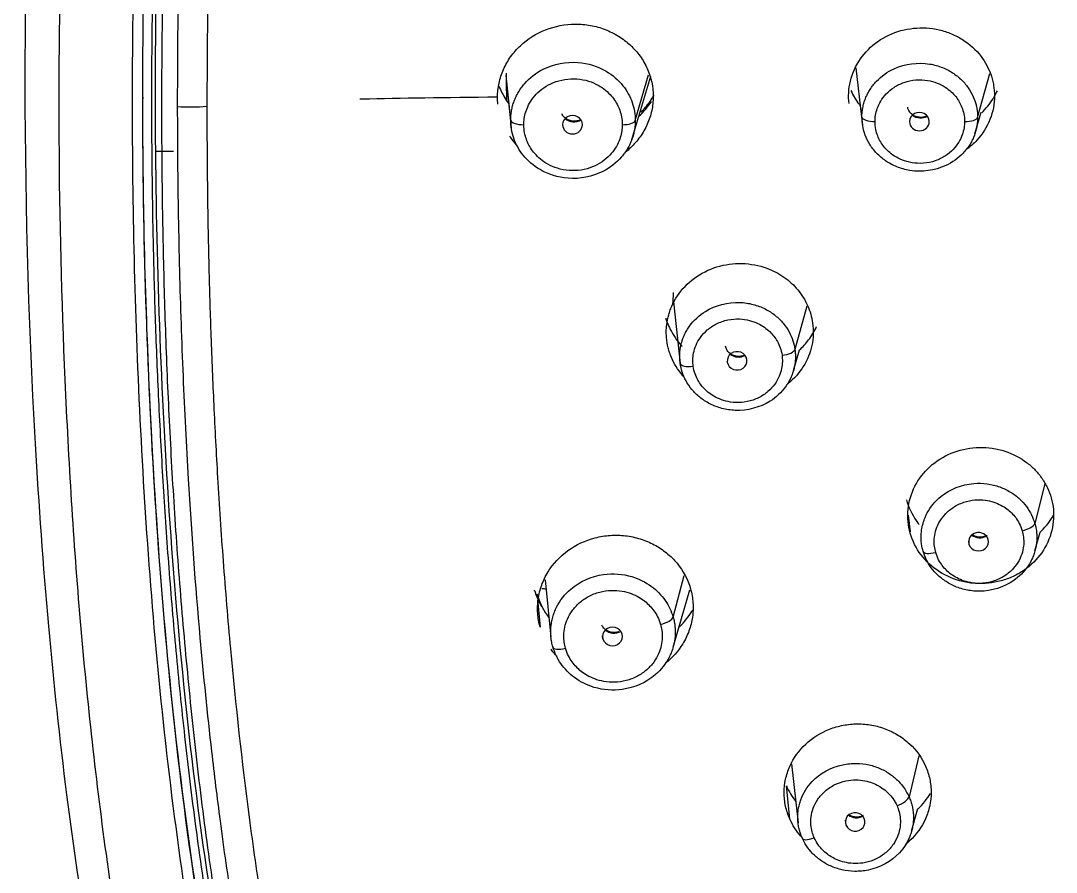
# Model space of a CAD drawing. Extents: x 0 to 1354, y 3495 to 4487.
# Drawn here: x 402.91 to 426.58, y 4092.07 to 4111.54 of the extents above; entities that cross this region are included whole.
import ezdxf

# ---------------------------------------------------------------- set-up
doc = ezdxf.new("R2010")
doc.units = 0
doc.header["$LTSCALE"] = 30
doc.header["$MEASUREMENT"] = 0
doc.layers.add('\\M+5B3DF\\M+5B4E7\\M+5CFDF', color=3, linetype='CONTINUOUS', lineweight=9)

msp = doc.modelspace()

# ---------------------------------------------------------------- linework, layer by layer
at = {"layer": '\\M+5B3DF\\M+5B4E7\\M+5CFDF', "color": 0, "lineweight": -3}
for p, q in [((416.956, 4109.258), (417.26, 4110.299)), ((422.136, 4109.336), (422.005, 4110.459)), ((424.781, 4109.33), (425.059, 4110.335)), ((414.109, 4109.265), (414.006, 4110.284)), ((414.007, 4110.212), (414.121, 4109.087)), ((416.88, 4108.824), (417.313, 4110.27)), ((413.902, 4110.05), (413.902, 4110.05)), ((405.7, 4109.791), (405.7, 4109.755)), ((422.097, 4109.599), (422.149, 4109.154)), ((424.719, 4108.95), (424.86, 4109.449)), ((406.404, 4108.551), (406.007, 4108.55)), ((417.831, 4105.11), (417.983, 4103.702)), ((420.877, 4105.015), (420.606, 4104.023)), ((420.571, 4103.541), (420.708, 4104.016)), ((419.06, 4103.737), (419.059, 4103.75)), ((426.315, 4100.954), (426.089, 4100.048)), ((423.193, 4100.235), (423.237, 4099.858)), ((424.584, 4099.575), (424.577, 4099.639)), ((426.092, 4099.422), (426.209, 4099.848)), ((414.896, 4098.761), (415.029, 4097.444)), ((417.821, 4097.906), (418.073, 4098.856)), ((417.82, 4097.215), (418.201, 4098.526)), ((414.728, 4098.231), (414.782, 4097.674)), ((416.217, 4097.409), (416.21, 4097.48)), ((423.439, 4094.737), (423.214, 4093.797)), ((420.526, 4094.552), (420.676, 4093.203)), ((420.487, 4093.291), (420.409, 4094.049)), ((423.272, 4093.016), (423.413, 4093.527)), ((421.773, 4093.144), (421.761, 4093.266))]:
    msp.add_line(p, q, dxfattribs=at)
for centre, major_axis, ratio, start_param, end_param in [((415.662, 4110.656), (1.936, -0.184), 0.93371, 3.585891, 3.676038), ((415.662, 4110.656), (1.936, -0.184), 0.93371, 3.676038, 3.835852), ((406.805, 4110.098), (1.5, 0.003), 0.354023, 4.498442, 4.9535), ((415.662, 4110.656), (1.936, -0.184), 0.93371, 5.588926, 5.827763), ((415.521, 4109.162), (0.226, 0), 0.933707, 0, 3.141593), ((423.449, 4109.233), (0.226, 0), 0.933871, 0, 3.141593), ((423.477, 4109.593), (-0.295, 0.023), 0.933873, 0.954444, 2.197582), ((414.409, 4109.269), (-0.3, 0), 0.356623, 0.03585, 1.570796), ((415.521, 4109.162), (0.226, 0), 0.933707, 3.141593, 6.283185), ((415.553, 4109.502), (0.291, -0.028), 0.93371, 4.053561, 5.383733), ((416.657, 4109.269), (0.3, 0), 0.356623, 4.712389, 6.179411), ((422.436, 4109.34), (0.3, 0), 0.356623, 3.18306, 4.712389), ((423.449, 4109.233), (0.226, 0), 0.933871, 3.141593, 6.283185), ((424.482, 4109.34), (-0.3, 0), 0.356623, 1.570796, 3.043434), ((419.284, 4103.764), (0.226, 0), 0.933797, 0.129952, 3.271545), ((419.315, 4104.127), (-0.295, 0.026), 0.932314, 0.964411, 2.18875), ((420.31, 4103.998), (0.297, 0.042), 0.353572, 4.662605, 6.132025), ((418.28, 4103.748), (-0.297, -0.042), 0.353572, 6.271651, 7.804198), ((419.284, 4103.764), (0.226, 0), 0.933797, 3.271545, 6.413138), ((424.848, 4100.244), (1.664, -0.125), 0.931257, 3.321254, 3.473545), ((425.8, 4099.986), (0.288, 0.083), 0.344471, 4.613912, 6.08655), ((424.802, 4099.629), (0.226, 0), 0.933922, 0.260321, 3.401913), ((424.802, 4099.629), (0.226, 0), 0.933922, 3.401913, 6.543506), ((424.829, 4099.996), (-0.295, 0.022), 0.931257, 0.971805, 2.179894), ((423.824, 4099.491), (-0.288, -0.083), 0.344471, 6.226176, 7.755504), ((414.657, 4098.426), (0.288, 0.083), 0.347009, 0.339332, 0.888142), ((417.533, 4097.845), (-0.288, -0.083), 0.344471, 1.472319, 2.938805), ((416.435, 4097.464), (0.226, 0), 0.933764, 0.259614, 3.401207), ((416.435, 4097.464), (0.226, 0), 0.933764, 3.401207, 6.5428), ((416.466, 4097.811), (0.291, -0.027), 0.930509, 4.07237, 5.364792), ((415.361, 4097.302), (0.288, 0.083), 0.344471, 3.078431, 4.613912), ((422.938, 4093.701), (0.274, 0.122), 0.329476, 4.567336, 6.036527), ((421.982, 4093.224), (0.226, 0.001), 0.933912, 0.390068, 3.531661), ((421.982, 4093.224), (0.226, 0.001), 0.933912, 3.531661, 6.673254), ((422.011, 4093.595), (-0.295, 0.024), 0.929438, 0.983499, 2.169009), ((421.046, 4092.969), (-0.274, -0.122), 0.329476, 6.176153, 7.708929)]:
    msp.add_ellipse(centre, major_axis=major_axis, ratio=ratio, start_param=start_param, end_param=end_param, dxfattribs=at)
for points, knots in [([(448.01, 4005.599), (447.96, 4009.543), (447.888, 4013.486), (447.741, 4019.394), (447.686, 4021.363), (447.563, 4025.298), (447.498, 4027.264), (447.306, 4031.189), (447.174, 4033.15), (446.667, 4037.037), (446.296, 4038.964), (445.49, 4041.781), (445.181, 4042.708), (444.473, 4044.522), (444.072, 4045.409), (443.153, 4047.117), (442.631, 4047.936), (441.484, 4049.497), (440.861, 4050.241), (439.54, 4051.652), (438.842, 4052.318), (437.375, 4053.57), (436.607, 4054.156), (435.016, 4055.252), (434.19, 4055.761), (432.497, 4056.713), (431.631, 4057.158), (429.007, 4058.447), (427.224, 4059.247), (424.608, 4060.54), (423.746, 4060.987), (422.05, 4061.925), (421.214, 4062.415), (419.588, 4063.455), (418.797, 4064.004), (417.283, 4065.177), (416.561, 4065.801), (414.514, 4067.782), (413.303, 4069.241), (411.732, 4071.57), (411.247, 4072.37), (410.34, 4074), (409.919, 4074.831), (408.739, 4077.358), (408.067, 4079.09), (406.901, 4082.604), (406.413, 4084.388), (405.593, 4087.988), (405.26, 4089.804), (404.718, 4093.452), (404.506, 4095.284), (404.169, 4098.955), (404.047, 4100.795), (403.781, 4106.318), (403.739, 4110.005), (403.894, 4115.532), (403.978, 4117.373), (404.218, 4121.052), (404.374, 4122.889), (404.781, 4126.553), (405.03, 4128.381), (405.656, 4132.017), (406.034, 4133.824), (406.974, 4137.397), (407.531, 4139.163), (408.885, 4142.612), (409.674, 4144.299), (411.525, 4147.534), (412.587, 4149.084), (414.985, 4151.984), (416.318, 4153.338), (418.497, 4155.182), (419.254, 4155.765), (420.825, 4156.859), (421.639, 4157.371), (424.152, 4158.798), (425.92, 4159.607), (427.738, 4160.306)], [0, 0, 0, 0, 0.0625, 0.0625, 0.09375, 0.09375, 0.125, 0.125, 0.15625, 0.15625, 0.1875, 0.1875, 0.203125, 0.203125, 0.21875, 0.21875, 0.234375, 0.234375, 0.25, 0.25, 0.265625, 0.265625, 0.28125, 0.28125, 0.296875, 0.296875, 0.3125, 0.3125, 0.34375, 0.34375, 0.359375, 0.359375, 0.375, 0.375, 0.390625, 0.390625, 0.40625, 0.40625, 0.4375, 0.4375, 0.453125, 0.453125, 0.46875, 0.46875, 0.5, 0.5, 0.53125, 0.53125, 0.5625, 0.5625, 0.59375, 0.59375, 0.625, 0.625, 0.6875, 0.6875, 0.71875, 0.71875, 0.75, 0.75, 0.78125, 0.78125, 0.8125, 0.8125, 0.84375, 0.84375, 0.875, 0.875, 0.90625, 0.90625, 0.9375, 0.9375, 0.953125, 0.953125, 0.96875, 0.96875, 1, 1, 1, 1]), ([(428.197, 4158.696), (428.032, 4158.632), (427.687, 4158.497), (427.153, 4158.279), (426.581, 4158.036), (425.812, 4157.695), (424.94, 4157.282), (423.672, 4156.63), (422.201, 4155.781), (420.21, 4154.446), (418.173, 4152.791), (416.24, 4150.871), (414.215, 4148.497), (412.298, 4145.692), (410.681, 4142.545), (409.747, 4140.27), (409.152, 4138.614), (408.634, 4137.046), (408.065, 4135.032), (407.529, 4132.766), (407.088, 4130.534), (406.477, 4126.816), (405.945, 4122.029), (405.574, 4116.274), (405.414, 4110.376), (405.496, 4104.979), (405.754, 4100.036), (406.066, 4096.221), (406.521, 4092.391), (407.143, 4088.581), (407.893, 4085.209), (408.69, 4082.352), (409.453, 4080.061), (410.255, 4077.985), (411.284, 4075.636), (412.663, 4072.993), (414.467, 4070.299), (416.358, 4068.097), (418.12, 4066.448), (419.691, 4065.22), (420.87, 4064.414), (421.951, 4063.725), (423.294, 4062.925), (425.415, 4061.78), (428.351, 4060.364), (431.305, 4059.003), (433.874, 4057.683), (435.491, 4056.744), (436.673, 4055.977), (437.502, 4055.397), (438.285, 4054.811), (439.15, 4054.118), (440.24, 4053.175), (441.272, 4052.246), (442.117, 4051.45), (442.799, 4050.783), (443.873, 4049.648), (445.304, 4047.705), (446.48, 4045.401), (447.219, 4043.464), (447.695, 4042.003), (448.02, 4040.848), (448.332, 4039.593), (448.559, 4038.564), (448.74, 4037.637), (448.826, 4037.147), (448.857, 4036.968)], [0, 0, 0, 0, 0.003459, 0.007214, 0.011266, 0.015614, 0.023656, 0.030154, 0.043592, 0.057032, 0.077492, 0.095619, 0.111413, 0.140155, 0.164137, 0.183352, 0.190386, 0.20018, 0.217211, 0.233353, 0.24805, 0.264051, 0.310977, 0.347323, 0.383099, 0.432782, 0.458757, 0.485271, 0.511786, 0.538305, 0.564826, 0.582853, 0.599256, 0.614348, 0.6284, 0.651649, 0.674923, 0.693736, 0.709704, 0.72282, 0.733082, 0.737787, 0.748001, 0.763716, 0.784923, 0.811591, 0.827175, 0.841454, 0.848243, 0.854858, 0.861359, 0.867478, 0.876665, 0.889695, 0.894614, 0.899294, 0.908268, 0.925038, 0.946214, 0.958393, 0.965287, 0.976041, 0.981687, 0.990362, 0.996466, 1, 1, 1, 1]), ([(449.143, 4037.032), (448.866, 4038.625), (448.514, 4040.206), (447.833, 4042.533), (447.58, 4043.302), (447.008, 4044.815), (446.689, 4045.559), (445.969, 4047.007), (445.567, 4047.711), (444.674, 4049.057), (444.181, 4049.7), (443.108, 4050.908), (442.533, 4051.475), (441.36, 4052.574), (440.764, 4053.109), (439.566, 4054.162), (438.959, 4054.679), (437.692, 4055.652), (437.038, 4056.11), (435.025, 4057.411), (433.618, 4058.178), (430.752, 4059.606), (429.294, 4060.271), (426.404, 4061.642), (424.973, 4062.351), (422.891, 4063.517), (422.208, 4063.922), (420.871, 4064.772), (420.218, 4065.218), (418.959, 4066.164), (418.353, 4066.663), (417.197, 4067.715), (416.646, 4068.268), (415.084, 4069.995), (414.161, 4071.239), (412.526, 4073.84), (411.813, 4075.196), (410.543, 4077.971), (409.983, 4079.388), (408.994, 4082.262), (408.567, 4083.718), (407.456, 4088.126), (406.947, 4091.114), (406.21, 4097.118), (405.982, 4100.135), (405.712, 4106.175), (405.669, 4109.198), (405.771, 4115.243), (405.915, 4118.264), (406.288, 4122.785), (406.438, 4124.29), (406.806, 4127.293), (407.023, 4128.792), (407.811, 4133.264), (408.526, 4136.22), (410.054, 4140.517), (410.64, 4141.926), (411.99, 4144.666), (412.76, 4145.994), (414.501, 4148.529), (415.469, 4149.738), (417.591, 4152.003), (418.745, 4153.06), (421.227, 4154.973), (422.556, 4155.829), (425.34, 4157.336), (426.795, 4157.987), (428.284, 4158.561)], [0, 0, 0, 0, 0.03125, 0.03125, 0.046875, 0.046875, 0.0625, 0.0625, 0.078125, 0.078125, 0.09375, 0.09375, 0.109375, 0.109375, 0.125, 0.125, 0.140625, 0.140625, 0.15625, 0.15625, 0.1875, 0.1875, 0.21875, 0.21875, 0.25, 0.25, 0.265625, 0.265625, 0.28125, 0.28125, 0.296875, 0.296875, 0.3125, 0.3125, 0.34375, 0.34375, 0.375, 0.375, 0.40625, 0.40625, 0.4375, 0.4375, 0.5, 0.5, 0.5625, 0.5625, 0.625, 0.625, 0.6875, 0.6875, 0.71875, 0.71875, 0.75, 0.75, 0.8125, 0.8125, 0.84375, 0.84375, 0.875, 0.875, 0.90625, 0.90625, 0.9375, 0.9375, 0.96875, 0.96875, 1, 1, 1, 1]), ([(428.484, 4157.596), (428.305, 4157.524), (427.943, 4157.378), (427.4, 4157.15), (426.752, 4156.869), (426.043, 4156.544), (425.032, 4156.051), (423.86, 4155.424), (422.347, 4154.509), (420.7, 4153.36), (419.084, 4152.032), (417.525, 4150.549), (416.116, 4148.967), (414.756, 4147.237), (413.436, 4145.274), (412.377, 4143.384), (411.507, 4141.558), (410.593, 4139.409), (409.613, 4136.593), (408.564, 4132.621), (407.764, 4128.329), (407.233, 4124.177), (406.892, 4120.512), (406.706, 4117.71), (406.593, 4115.29), (406.531, 4113.4), (406.493, 4111.495), (406.489, 4110.219), (406.488, 4109.579)], [0, 0, 0, 0, 0.009852, 0.019868, 0.030048, 0.045883, 0.05972, 0.087538, 0.113987, 0.150574, 0.191096, 0.222351, 0.262603, 0.301837, 0.337986, 0.387414, 0.416554, 0.44552, 0.511842, 0.575749, 0.665576, 0.746154, 0.800844, 0.863681, 0.897356, 0.9313, 0.965515, 1, 1, 1, 1]), ([(428.686, 4157.153), (428.545, 4157.097), (428.223, 4156.97), (427.684, 4156.749), (426.918, 4156.423), (426.182, 4156.087), (425.167, 4155.594), (424.094, 4155.025), (422.606, 4154.13), (421.002, 4153.015), (419.579, 4151.845), (418.411, 4150.759), (417.475, 4149.789), (416.322, 4148.465), (415.138, 4146.937), (413.854, 4144.995), (412.587, 4142.698), (411.3, 4139.765), (410.176, 4136.466), (409.305, 4133.068), (408.666, 4129.777), (408.198, 4126.665), (407.805, 4123.281), (407.534, 4120.123), (407.378, 4117.539), (407.281, 4115.531), (407.216, 4113.673), (407.173, 4111.569), (407.167, 4110.245), (407.164, 4109.583)], [0, 0, 0, 0, 0.007818, 0.017823, 0.030015, 0.050701, 0.059573, 0.08836, 0.113519, 0.149747, 0.190152, 0.209967, 0.233662, 0.261249, 0.302917, 0.336272, 0.385476, 0.443417, 0.508512, 0.573597, 0.633386, 0.690383, 0.744611, 0.818577, 0.862819, 0.885469, 0.927986, 0.963991, 1, 1, 1, 1]), ([(449.362, 4037.033), (449.326, 4037.242), (449.253, 4037.664), (449.129, 4038.295), (448.996, 4038.926), (448.855, 4039.547), (448.708, 4040.153), (448.559, 4040.741), (448.406, 4041.311), (448.249, 4041.867), (448.087, 4042.403), (447.924, 4042.91), (447.764, 4043.376), (447.612, 4043.799), (447.469, 4044.18), (447.334, 4044.527), (447.205, 4044.845), (447.081, 4045.142), (446.959, 4045.423), (446.837, 4045.696), (446.712, 4045.964), (446.584, 4046.23), (446.452, 4046.493), (446.317, 4046.754), (446.179, 4047.013), (446.039, 4047.27), (445.894, 4047.527), (445.746, 4047.782), (445.595, 4048.035), (445.439, 4048.284), (445.277, 4048.53), (445.107, 4048.775), (444.925, 4049.027), (444.725, 4049.293), (444.504, 4049.577), (444.26, 4049.881), (443.988, 4050.207), (443.69, 4050.552), (443.366, 4050.907), (443.026, 4051.261), (442.68, 4051.604), (442.332, 4051.936), (441.984, 4052.26), (441.634, 4052.582), (441.28, 4052.903), (440.925, 4053.223), (440.573, 4053.54), (440.226, 4053.848), (439.889, 4054.142), (439.562, 4054.421), (439.245, 4054.684), (438.936, 4054.934), (438.63, 4055.175), (438.322, 4055.411), (438.012, 4055.642), (437.697, 4055.871), (437.38, 4056.095), (437.061, 4056.315), (436.739, 4056.531), (436.411, 4056.746), (436.068, 4056.966), (435.697, 4057.195), (435.242, 4057.467), (434.675, 4057.793), (433.978, 4058.176), (433.188, 4058.594), (432.322, 4059.036), (431.408, 4059.488), (430.47, 4059.937), (429.523, 4060.382), (428.577, 4060.824), (427.648, 4061.263), (426.763, 4061.69), (425.938, 4062.098), (425.161, 4062.495), (424.401, 4062.897), (423.638, 4063.315), (422.868, 4063.756), (422.092, 4064.229), (421.299, 4064.733), (420.49, 4065.273), (419.679, 4065.858), (418.879, 4066.49), (418.09, 4067.16), (417.325, 4067.873), (416.584, 4068.632), (415.854, 4069.442), (415.126, 4070.325), (414.403, 4071.299), (413.694, 4072.349), (413.022, 4073.445), (412.397, 4074.57), (411.805, 4075.719), (411.251, 4076.904), (410.72, 4078.133), (410.209, 4079.414), (409.721, 4080.755), (409.186, 4082.373), (408.622, 4084.331), (408.06, 4086.572), (407.594, 4088.819), (407.218, 4090.987), (406.907, 4093.095), (406.661, 4095.142), (406.46, 4097.112), (406.297, 4099.018), (406.169, 4100.89), (406.068, 4102.731), (405.992, 4104.535), (405.943, 4106.298), (405.913, 4108.028), (405.903, 4109.74), (405.913, 4111.447), (405.942, 4113.162), (405.991, 4114.884), (406.064, 4116.602), (406.154, 4118.312), (406.266, 4120.018), (406.403, 4121.724), (406.558, 4123.413), (406.737, 4125.063), (406.935, 4126.662), (407.152, 4128.218), (407.392, 4129.737), (407.661, 4131.222), (407.955, 4132.673), (408.276, 4134.09), (408.625, 4135.469), (409.009, 4136.818), (409.421, 4138.132), (409.854, 4139.376), (410.287, 4140.505), (410.7, 4141.499), (411.091, 4142.384), (411.477, 4143.198), (411.873, 4143.971), (412.251, 4144.662), (412.498, 4145.094), (412.605, 4145.277)], [0, 0, 0, 0, 0.004804, 0.00966, 0.014532, 0.019352, 0.024059, 0.028616, 0.033051, 0.037408, 0.041668, 0.04572, 0.049451, 0.05282, 0.055876, 0.058668, 0.061242, 0.063653, 0.065951, 0.068191, 0.070418, 0.072655, 0.074886, 0.077104, 0.079315, 0.081534, 0.083764, 0.086001, 0.088238, 0.090469, 0.092688, 0.094924, 0.097253, 0.09976, 0.102474, 0.105425, 0.108639, 0.112117, 0.115805, 0.119565, 0.123269, 0.12689, 0.13048, 0.134082, 0.13771, 0.141361, 0.144991, 0.148543, 0.151968, 0.155247, 0.158387, 0.161414, 0.164374, 0.167323, 0.170285, 0.173258, 0.176231, 0.179196, 0.182142, 0.185108, 0.188188, 0.191476, 0.195076, 0.200338, 0.206401, 0.213238, 0.220738, 0.228569, 0.236476, 0.244413, 0.252353, 0.260221, 0.267776, 0.274683, 0.281151, 0.287634, 0.294268, 0.300984, 0.307874, 0.315035, 0.322485, 0.330135, 0.337978, 0.345947, 0.354008, 0.362192, 0.370589, 0.379393, 0.388946, 0.399039, 0.409195, 0.419279, 0.429501, 0.439837, 0.45039, 0.46135, 0.472727, 0.484442, 0.502084, 0.521523, 0.539787, 0.55716, 0.57437, 0.590961, 0.606728, 0.621973, 0.636971, 0.651859, 0.666323, 0.680413, 0.694289, 0.707968, 0.721607, 0.735367, 0.749234, 0.763046, 0.776738, 0.790421, 0.804175, 0.817894, 0.831199, 0.844064, 0.856622, 0.868929, 0.880987, 0.892822, 0.904437, 0.915801, 0.926905, 0.93798, 0.948706, 0.95835, 0.966814, 0.974342, 0.98135, 0.98822, 0.994976, 1, 1, 1, 1]), ([(411.511, 4076.734), (410.939, 4077.968), (410.427, 4079.233), (409.455, 4081.946), (409.009, 4083.405), (408.237, 4086.346), (407.91, 4087.831), (407.354, 4090.816), (407.124, 4092.315), (406.738, 4095.324), (406.583, 4096.832), (406.329, 4099.853), (406.23, 4101.365), (406.011, 4105.903), (405.962, 4108.933), (406.024, 4113.476), (406.068, 4114.99), (406.204, 4118.015), (406.296, 4119.527), (406.535, 4122.548), (406.682, 4124.057), (407.04, 4127.067), (407.25, 4128.568), (407.634, 4130.814), (407.774, 4131.561), (408.08, 4133.051), (408.246, 4133.793), (408.61, 4135.271), (408.807, 4136.006), (409.235, 4137.467), (409.467, 4138.195), (410.219, 4140.357), (410.793, 4141.766), (411.748, 4143.734), (412.055, 4144.325), (412.381, 4144.907)], [0, 0, 0, 0, 0.058066, 0.058066, 0.123308, 0.123308, 0.18855, 0.18855, 0.253792, 0.253792, 0.319034, 0.319034, 0.384277, 0.384277, 0.514761, 0.514761, 0.580003, 0.580003, 0.645245, 0.645245, 0.710488, 0.710488, 0.77573, 0.77573, 0.808351, 0.808351, 0.840972, 0.840972, 0.873593, 0.873593, 0.906214, 0.906214, 0.971457, 0.971457, 1, 1, 1, 1]), ([(449.502, 4037.021), (449.465, 4037.236), (449.392, 4037.662), (449.27, 4038.294), (449.14, 4038.916), (449.002, 4039.527), (448.859, 4040.127), (448.711, 4040.717), (448.558, 4041.296), (448.399, 4041.864), (448.232, 4042.421), (448.057, 4042.967), (447.874, 4043.5), (447.684, 4044.021), (447.489, 4044.53), (447.287, 4045.027), (447.079, 4045.512), (446.862, 4045.983), (446.638, 4046.44), (446.408, 4046.884), (446.177, 4047.308), (445.899, 4047.796), (445.581, 4048.318), (445.202, 4048.871), (444.84, 4049.35), (444.429, 4049.866), (444.009, 4050.366), (443.556, 4050.867), (443.038, 4051.404), (442.398, 4052.014), (441.641, 4052.701), (440.883, 4053.381), (440.282, 4053.915), (439.651, 4054.456), (438.803, 4055.153), (437.346, 4056.233), (435.798, 4057.23), (434.379, 4058.03), (433.345, 4058.58), (432.31, 4059.108), (431.275, 4059.617), (430.242, 4060.11), (429.214, 4060.593), (428.195, 4061.072), (427.189, 4061.554), (426.197, 4062.041), (425.223, 4062.539), (424.268, 4063.05), (423.332, 4063.573), (422.422, 4064.117), (421.537, 4064.679), (420.672, 4065.254), (419.841, 4065.854), (419.047, 4066.481), (418.285, 4067.128), (417.561, 4067.8), (416.877, 4068.493), (416.228, 4069.202), (415.613, 4069.926), (415.036, 4070.664), (414.495, 4071.414), (413.984, 4072.172), (413.503, 4072.935), (413.052, 4073.703), (412.627, 4074.474), (412.225, 4075.244), (411.845, 4076.015), (411.49, 4076.784), (411.152, 4077.551), (410.832, 4078.315), (410.53, 4079.074), (410.244, 4079.83), (409.974, 4080.58), (409.721, 4081.326), (409.315, 4082.587), (408.806, 4084.368), (408.237, 4086.67), (407.771, 4088.956), (407.386, 4091.221), (407.067, 4093.46), (406.816, 4095.671), (406.607, 4097.852), (406.443, 4100.002), (406.319, 4102.118), (406.226, 4104.202), (406.168, 4106.252), (406.137, 4108.267), (406.133, 4110.249), (406.155, 4112.195), (406.2, 4114.107), (406.271, 4115.984), (406.366, 4117.824), (406.479, 4119.63), (406.619, 4121.398), (406.777, 4123.131), (406.959, 4124.828), (407.165, 4126.487), (407.391, 4128.109), (407.645, 4129.692), (407.928, 4131.236), (408.239, 4132.739), (408.577, 4134.203), (408.949, 4135.623), (409.352, 4137), (409.783, 4138.333), (410.246, 4139.62), (410.741, 4140.86), (411.258, 4142.054), (411.803, 4143.199), (412.331, 4144.191), (412.678, 4144.8), (412.824, 4145.049)], [0, 0, 0, 0, 0.004925, 0.009783, 0.014574, 0.019297, 0.023952, 0.028541, 0.033063, 0.03752, 0.041913, 0.04624, 0.050499, 0.054689, 0.058812, 0.062868, 0.06686, 0.070785, 0.074642, 0.078431, 0.082152, 0.085621, 0.091226, 0.096067, 0.100874, 0.104902, 0.111103, 0.115743, 0.120319, 0.128101, 0.135864, 0.143616, 0.151376, 0.154309, 0.162712, 0.17659, 0.19595, 0.204951, 0.213874, 0.222725, 0.231503, 0.240206, 0.248833, 0.257381, 0.265851, 0.274244, 0.282558, 0.290799, 0.298961, 0.307046, 0.315062, 0.322999, 0.330849, 0.338629, 0.346332, 0.353957, 0.361508, 0.368988, 0.376389, 0.383715, 0.39097, 0.398152, 0.405256, 0.412286, 0.419244, 0.426128, 0.432935, 0.439669, 0.44633, 0.452916, 0.459426, 0.465861, 0.472221, 0.478506, 0.484715, 0.503971, 0.522949, 0.541649, 0.560075, 0.578222, 0.596092, 0.613686, 0.631, 0.648038, 0.664796, 0.681277, 0.69748, 0.713404, 0.72905, 0.744417, 0.759504, 0.774315, 0.788846, 0.803099, 0.817073, 0.830767, 0.844184, 0.857321, 0.870177, 0.882754, 0.895053, 0.907072, 0.918809, 0.930269, 0.941449, 0.952348, 0.962971, 0.973314, 0.983372, 0.993153, 1, 1, 1, 1]), ([(404.623, 4131.074), (404.588, 4130.873), (404.366, 4129.584), (403.796, 4125.704), (402.938, 4116.179), (402.904, 4106.308), (403.509, 4097.799), (403.922, 4093.938), (404.439, 4090.387), (405.062, 4087.152), (405.765, 4084.236), (406.526, 4081.641), (407.311, 4079.366), (408.086, 4077.403), (408.945, 4075.472), (409.945, 4073.499), (411.165, 4071.423), (412.534, 4069.458), (414.061, 4067.63), (415.728, 4065.949), (417.528, 4064.439), (419.429, 4063.101), (421.477, 4061.849), (423.547, 4060.723), (425.512, 4059.75), (427.144, 4058.986), (428.72, 4058.255), (430.371, 4057.48), (432.211, 4056.56), (434.054, 4055.528), (435.869, 4054.341), (437.639, 4052.979), (439.36, 4051.392), (440.891, 4049.675), (442.137, 4047.982), (443.025, 4046.52), (443.788, 4045.031), (444.457, 4043.465), (445.054, 4041.773), (445.502, 4040.242), (445.834, 4038.886), (446.076, 4037.716), (446.304, 4036.436), (446.539, 4034.82), (446.766, 4032.641), (446.939, 4029.975), (447.069, 4026.823), (447.219, 4022.012), (447.362, 4016.415), (447.465, 4010.907), (447.518, 4007.539), (447.539, 4006.008), (447.545, 4005.599)], [0, 0, 0, 0, 0.004399, 0.028149, 0.08446, 0.210548, 0.240578, 0.268471, 0.294238, 0.317873, 0.339365, 0.358714, 0.375905, 0.390942, 0.403826, 0.421009, 0.438012, 0.454857, 0.471503, 0.487946, 0.504179, 0.520153, 0.535825, 0.553449, 0.568384, 0.580629, 0.590215, 0.603849, 0.617866, 0.632269, 0.647095, 0.662367, 0.67808, 0.695053, 0.709337, 0.720941, 0.729896, 0.74338, 0.755521, 0.766306, 0.775735, 0.783805, 0.790513, 0.802081, 0.816849, 0.834849, 0.856111, 0.88061, 0.932059, 0.969104, 0.991752, 1, 1, 1, 1]), ([(413.808, 4109.79), (413.808, 4109.899), (413.82, 4110.007), (413.865, 4110.22), (413.899, 4110.326), (413.989, 4110.528), (414.043, 4110.624), (414.172, 4110.805), (414.247, 4110.891), (414.494, 4111.123), (414.692, 4111.248), (415.12, 4111.416), (415.354, 4111.46), (415.701, 4111.462), (415.819, 4111.452), (416.047, 4111.411), (416.158, 4111.38), (416.373, 4111.298), (416.477, 4111.246), (416.67, 4111.127), (416.76, 4111.058), (416.926, 4110.904), (417, 4110.82), (417.129, 4110.641), (417.185, 4110.544), (417.319, 4110.243), (417.365, 4110.027), (417.365, 4109.808)], [0, 0, 0, 0, 0.0625, 0.0625, 0.125, 0.125, 0.1875, 0.1875, 0.25, 0.25, 0.375, 0.375, 0.5, 0.5, 0.5625, 0.5625, 0.625, 0.625, 0.6875, 0.6875, 0.75, 0.75, 0.8125, 0.8125, 0.875, 0.875, 1, 1, 1, 1]), ([(421.842, 4109.647), (421.833, 4109.727), (421.83, 4109.807), (421.843, 4110.07), (421.887, 4110.254), (422.039, 4110.591), (422.149, 4110.749), (422.417, 4111.016), (422.579, 4111.129), (422.929, 4111.293), (423.122, 4111.346), (423.511, 4111.387), (423.712, 4111.375), (423.997, 4111.309), (424.092, 4111.279), (424.271, 4111.204), (424.357, 4111.159), (424.6, 4111.005), (424.743, 4110.874), (424.858, 4110.723)], [0, 0, 0, 0, 0.058634, 0.058634, 0.193115, 0.193115, 0.327595, 0.327595, 0.462076, 0.462076, 0.596557, 0.596557, 0.731038, 0.731038, 0.798279, 0.798279, 0.865519, 0.865519, 1, 1, 1, 1]), ([(414.109, 4109.265), (414.11, 4109.301), (414.112, 4109.374), (414.127, 4109.483), (414.151, 4109.592), (414.185, 4109.699), (414.23, 4109.804), (414.284, 4109.907), (414.348, 4110.005), (414.508, 4110.207), (414.899, 4110.514), (415.607, 4110.653), (416.268, 4110.445), (416.627, 4110.133), (416.802, 4109.872), (416.891, 4109.672), (416.946, 4109.466), (416.952, 4109.327), (416.956, 4109.258)], [0, 0, 0, 0, 0.02616, 0.052592, 0.079295, 0.106271, 0.133519, 0.161041, 0.188836, 0.216905, 0.342284, 0.52495, 0.677663, 0.794912, 0.847662, 0.899428, 0.950208, 1, 1, 1, 1]), ([(422.136, 4109.336), (422.137, 4109.371), (422.139, 4109.443), (422.155, 4109.551), (422.18, 4109.659), (422.217, 4109.765), (422.264, 4109.869), (422.321, 4109.969), (422.389, 4110.065), (422.548, 4110.249), (422.942, 4110.532), (423.524, 4110.607), (423.98, 4110.478), (424.238, 4110.341), (424.446, 4110.164), (424.603, 4109.964), (424.709, 4109.752), (424.77, 4109.539), (424.777, 4109.398), (424.781, 4109.33)], [0, 0, 0, 0, 0.027781, 0.055909, 0.084386, 0.113212, 0.142388, 0.171913, 0.201789, 0.232015, 0.355455, 0.553416, 0.628023, 0.699039, 0.766456, 0.830266, 0.890463, 0.947043, 1, 1, 1, 1]), ([(424.858, 4110.723), (424.908, 4110.658), (424.952, 4110.589), (425.028, 4110.447), (425.061, 4110.373), (425.093, 4110.278), (425.1, 4110.258), (425.111, 4110.219), (425.127, 4110.161), (425.14, 4110.102), (425.159, 4109.984), (425.166, 4109.904), (425.166, 4109.823)], [0, 0, 0, 0, 0.25, 0.25, 0.5, 0.5, 0.5625, 0.5625, 0.625, 0.75, 0.75, 1, 1, 1, 1]), ([(414.006, 4110.284), (414.006, 4110.264), (414.006, 4110.238), (414.007, 4110.22), (414.007, 4110.213), (414.007, 4110.212), (414.007, 4110.212)], [0, 0, 0, 0, 0.265991, 0.531983, 0.797974, 1, 1, 1, 1]), ([(417.087, 4109.449), (417.123, 4109.485), (417.158, 4109.523), (417.266, 4109.649), (417.332, 4109.741), (417.387, 4109.838)], [0, 0, 0, 0, 0.310554, 0.310554, 1, 1, 1, 1]), ([(421.883, 4109.946), (421.934, 4109.834), (422.004, 4109.716), (422.088, 4109.608), (422.095, 4109.598)], [0, 0, 0, 0, 0.909023, 1, 1, 1, 1]), ([(425.166, 4109.823), (425.166, 4109.638), (425.131, 4109.457), (424.994, 4109.109), (424.893, 4108.95), (424.692, 4108.73), (424.611, 4108.657), (424.522, 4108.593)], [0, 0, 0, 0, 0.38937, 0.38937, 0.778741, 0.778741, 1, 1, 1, 1]), ([(424.875, 4109.436), (424.886, 4109.446), (424.997, 4109.557), (425.123, 4109.722), (425.211, 4109.889), (425.232, 4109.934)], [0, 0, 0, 0, 0.073175, 0.754107, 1, 1, 1, 1]), ([(449.143, 4037.044), (448.868, 4038.627), (448.52, 4040.197), (447.848, 4042.505), (447.599, 4043.269), (447.038, 4044.768), (446.727, 4045.499), (445.684, 4047.627), (444.841, 4048.955), (443.528, 4050.47), (443.254, 4050.764), (442.694, 4051.337), (442.407, 4051.616), (441.826, 4052.166), (441.532, 4052.437), (440.941, 4052.974), (440.643, 4053.24), (440.047, 4053.765), (439.748, 4054.025), (439.142, 4054.539), (438.836, 4054.793), (437.899, 4055.528), (437.254, 4055.987), (435.931, 4056.856), (435.252, 4057.266), (433.867, 4058.051), (433.163, 4058.424), (431.739, 4059.142), (431.02, 4059.487), (429.576, 4060.17), (428.851, 4060.507), (427.406, 4061.191), (426.685, 4061.537), (425.258, 4062.253), (424.549, 4062.623), (423.157, 4063.392), (422.474, 4063.791), (421.138, 4064.625), (420.486, 4065.06), (419.225, 4065.985), (418.617, 4066.474), (417.451, 4067.505), (416.892, 4068.048), (416.092, 4068.908), (415.831, 4069.203), (415.325, 4069.802), (415.081, 4070.106), (414.371, 4071.03), (413.929, 4071.661), (412.683, 4073.595), (411.959, 4074.94), (410.988, 4077.022), (410.683, 4077.727), (410.108, 4079.145), (409.839, 4079.859), (409.081, 4082.019), (408.643, 4083.481), (407.886, 4086.429), (407.566, 4087.917), (407.022, 4090.906), (406.797, 4092.408), (406.231, 4096.925), (405.996, 4099.953), (405.752, 4105.249), (405.699, 4107.52), (405.7, 4109.79)], [0, 0, 0, 0, 0.051287, 0.051287, 0.076931, 0.076931, 0.102575, 0.102575, 0.153862, 0.153862, 0.166684, 0.166684, 0.179506, 0.179506, 0.192327, 0.192327, 0.205149, 0.205149, 0.217971, 0.217971, 0.230793, 0.230793, 0.256437, 0.256437, 0.28208, 0.28208, 0.307724, 0.307724, 0.333368, 0.333368, 0.359011, 0.359011, 0.384655, 0.384655, 0.410298, 0.410298, 0.435942, 0.435942, 0.461586, 0.461586, 0.487229, 0.487229, 0.512873, 0.512873, 0.525695, 0.525695, 0.538517, 0.538517, 0.56416, 0.56416, 0.615448, 0.615448, 0.641091, 0.641091, 0.666735, 0.666735, 0.718022, 0.718022, 0.76931, 0.76931, 0.820597, 0.820597, 0.923172, 0.923172, 1, 1, 1, 1]), ([(406.488, 4109.579), (406.489, 4109.157), (406.492, 4108.319), (406.509, 4107.069), (406.535, 4105.836), (406.571, 4104.618), (406.617, 4103.417), (406.672, 4102.231), (406.781, 4100.237), (406.961, 4097.771), (407.225, 4095.17), (407.474, 4093.132), (407.877, 4090.309), (408.469, 4087.154), (409.32, 4083.785), (410.145, 4081.086), (411.129, 4078.43), (412.219, 4075.973), (413.292, 4073.927), (414.487, 4071.963), (415.878, 4070.044), (417.563, 4068.169), (419.202, 4066.697), (421.086, 4065.25), (422.897, 4064.08), (424.746, 4063.033), (426.177, 4062.279), (427.118, 4061.812), (427.577, 4061.584)], [0, 0, 0, 0, 0.023013, 0.045738, 0.068176, 0.090327, 0.11219, 0.133767, 0.155059, 0.221117, 0.268616, 0.297545, 0.332998, 0.423962, 0.472151, 0.521772, 0.577037, 0.625354, 0.666711, 0.701109, 0.748361, 0.792681, 0.834033, 0.86367, 0.916488, 0.945757, 0.973588, 1, 1, 1, 1]), ([(407.164, 4109.583), (407.165, 4109.196), (407.167, 4108.387), (407.182, 4107.123), (407.21, 4105.758), (407.255, 4104.292), (407.319, 4102.726), (407.409, 4101.014), (407.533, 4099.154), (407.747, 4096.563), (408.034, 4093.952), (408.542, 4090.393), (409.149, 4087.16), (409.996, 4083.841), (410.756, 4081.381), (411.572, 4079.14), (412.494, 4076.958), (413.597, 4074.732), (415.014, 4072.337), (416.528, 4070.326), (418.202, 4068.538), (419.795, 4067.132), (421.742, 4065.729), (423.731, 4064.515), (425.468, 4063.589), (426.895, 4062.877), (427.629, 4062.525), (427.995, 4062.349)], [0, 0, 0, 0, 0.021434, 0.044728, 0.069884, 0.096902, 0.125782, 0.156527, 0.191677, 0.228802, 0.300167, 0.336753, 0.427265, 0.481472, 0.525328, 0.568766, 0.612223, 0.654907, 0.704201, 0.763151, 0.790082, 0.835123, 0.875719, 0.916576, 0.957451, 0.978789, 1, 1, 1, 1]), ([(417.365, 4109.808), (417.365, 4109.698), (417.354, 4109.59), (417.309, 4109.378), (417.274, 4109.272), (417.185, 4109.071), (417.13, 4108.975), (417.001, 4108.794), (416.926, 4108.709), (416.809, 4108.599), (416.772, 4108.567), (416.733, 4108.536)], [0, 0, 0, 0, 0.225606, 0.225606, 0.451212, 0.451212, 0.676819, 0.676819, 0.902425, 0.902425, 1, 1, 1, 1]), ([(415.705, 4109.276), (415.7, 4109.273), (415.667, 4109.258), (415.596, 4109.238), (415.492, 4109.243), (415.396, 4109.279), (415.321, 4109.339), (415.29, 4109.388), (415.279, 4109.412)], [0, 0, 0, 0, 0.035773, 0.223529, 0.420897, 0.614344, 0.809837, 1, 1, 1, 1]), ([(423.612, 4109.355), (423.585, 4109.344), (423.523, 4109.326), (423.421, 4109.329), (423.322, 4109.364), (423.243, 4109.425), (423.198, 4109.497), (423.185, 4109.544), (423.183, 4109.565)], [0, 0, 0, 0, 0.151946, 0.328573, 0.501674, 0.676524, 0.860749, 1, 1, 1, 1]), ([(414.179, 4108.852), (414.179, 4108.852), (414.156, 4108.919), (414.119, 4109.056), (414.112, 4109.196), (414.109, 4109.265)], [0, 0, 0, 0, 0.000046, 0.504358, 1, 1, 1, 1]), ([(416.956, 4109.258), (416.955, 4109.221), (416.953, 4109.149), (416.938, 4109.039), (416.914, 4108.931), (416.891, 4108.859), (416.878, 4108.824), (416.878, 4108.824)], [0, 0, 0, 0, 0.246129, 0.494827, 0.74609, 0.999916, 1, 1, 1, 1]), ([(422.193, 4108.976), (422.176, 4109.027), (422.146, 4109.146), (422.139, 4109.268), (422.136, 4109.336)], [0, 0, 0, 0, 0.443597, 1, 1, 1, 1]), ([(424.781, 4109.33), (424.78, 4109.294), (424.778, 4109.221), (424.762, 4109.113), (424.736, 4109.005), (424.712, 4108.935), (424.698, 4108.9), (424.698, 4108.9)], [0, 0, 0, 0, 0.245814, 0.494417, 0.745806, 0.999978, 1, 1, 1, 1]), ([(414.244, 4108.704), (414.195, 4108.756), (414.15, 4108.811), (414.101, 4108.879), (414.093, 4108.891), (414.085, 4108.902)], [0, 0, 0, 0, 0.834365, 0.834365, 1, 1, 1, 1]), ([(424.698, 4108.9), (424.684, 4108.865), (424.653, 4108.795), (424.595, 4108.695), (424.527, 4108.599), (424.37, 4108.419), (423.979, 4108.135), (423.395, 4108.057), (422.934, 4108.188), (422.676, 4108.326), (422.468, 4108.504), (422.312, 4108.704), (422.232, 4108.867), (422.199, 4108.958), (422.193, 4108.976)], [0, 0, 0, 0, 0.036858, 0.074118, 0.111776, 0.149832, 0.301772, 0.555462, 0.650214, 0.740221, 0.825489, 0.906022, 0.981823, 1, 1, 1, 1]), ([(416.878, 4108.824), (416.865, 4108.788), (416.835, 4108.718), (416.78, 4108.615), (416.716, 4108.517), (416.557, 4108.316), (416.166, 4108.009), (415.459, 4107.87), (414.798, 4108.077), (414.439, 4108.388), (414.263, 4108.65), (414.203, 4108.784), (414.179, 4108.852)], [0, 0, 0, 0, 0.034393, 0.06914, 0.10423, 0.139663, 0.29709, 0.528307, 0.719607, 0.868312, 0.934715, 1, 1, 1, 1]), ([(417.918, 4105.247), (418.022, 4105.403), (418.152, 4105.539), (418.462, 4105.766), (418.634, 4105.853), (419.007, 4105.968), (419.2, 4105.994), (419.592, 4105.984), (419.783, 4105.947), (419.966, 4105.88)], [0, 0, 0, 0, 0.25, 0.25, 0.5, 0.5, 0.75, 0.75, 1, 1, 1, 1]), ([(419.966, 4105.88), (420.105, 4105.828), (420.234, 4105.761), (420.472, 4105.595), (420.579, 4105.497), (420.761, 4105.279), (420.837, 4105.157), (420.951, 4104.903), (420.99, 4104.768), (421.01, 4104.63)], [0, 0, 0, 0, 0.25, 0.25, 0.5, 0.5, 0.75, 0.75, 1, 1, 1, 1]), ([(417.994, 4103.486), (417.944, 4103.549), (417.899, 4103.615), (417.822, 4103.751), (417.788, 4103.822), (417.746, 4103.933), (417.734, 4103.971), (417.712, 4104.046), (417.703, 4104.084), (417.679, 4104.198), (417.67, 4104.275), (417.665, 4104.392), (417.664, 4104.431), (417.667, 4104.51), (417.67, 4104.549), (417.684, 4104.665), (417.699, 4104.741), (417.731, 4104.854), (417.743, 4104.891), (417.77, 4104.965), (417.785, 4105.002), (417.835, 4105.11), (417.874, 4105.18), (417.918, 4105.247)], [0, 0, 0, 0, 0.125, 0.125, 0.25, 0.25, 0.3125, 0.3125, 0.375, 0.375, 0.5, 0.5, 0.5625, 0.5625, 0.625, 0.625, 0.75, 0.75, 0.8125, 0.8125, 0.875, 0.875, 1, 1, 1, 1]), ([(418.024, 4104.212), (418.027, 4104.224), (418.044, 4104.273), (418.077, 4104.357), (418.131, 4104.461), (418.263, 4104.662), (418.613, 4104.99), (419.18, 4105.137), (419.65, 4105.065), (419.925, 4104.96), (420.157, 4104.811), (420.341, 4104.631), (420.475, 4104.433), (420.566, 4104.23), (420.593, 4104.09), (420.606, 4104.023)], [0, 0, 0, 0, 0.011772, 0.045719, 0.080066, 0.114814, 0.257105, 0.48497, 0.571079, 0.653025, 0.730797, 0.804388, 0.873789, 0.938995, 1, 1, 1, 1]), ([(417.651, 4104.739), (417.66, 4104.711), (417.69, 4104.624), (417.756, 4104.473), (417.866, 4104.287), (417.963, 4104.164), (418.021, 4104.101), (418.024, 4104.098)], [0, 0, 0, 0, 0.118413, 0.375447, 0.663448, 0.981476, 1, 1, 1, 1]), ([(421.01, 4104.63), (421.034, 4104.457), (421.028, 4104.286), (420.954, 4103.945), (420.889, 4103.784), (420.702, 4103.484), (420.584, 4103.351), (420.432, 4103.228), (420.421, 4103.219), (420.409, 4103.21)], [0, 0, 0, 0, 0.32457, 0.32457, 0.64914, 0.64914, 0.97371, 0.97371, 1, 1, 1, 1]), ([(420.711, 4104.014), (420.786, 4104.084), (420.936, 4104.25), (421.049, 4104.44), (421.099, 4104.547)], [0, 0, 0, 0, 0.459497, 1, 1, 1, 1]), ([(417.983, 4103.707), (417.979, 4103.743), (417.971, 4103.814), (417.971, 4103.923), (417.981, 4104.032), (418, 4104.129), (418.016, 4104.188), (418.024, 4104.212)], [0, 0, 0, 0, 0.210263, 0.423136, 0.638622, 0.856726, 1, 1, 1, 1]), ([(419.459, 4103.895), (419.439, 4103.885), (419.384, 4103.866), (419.288, 4103.861), (419.185, 4103.888), (419.1, 4103.942), (419.042, 4104.016), (419.025, 4104.068), (419.021, 4104.096)], [0, 0, 0, 0, 0.120743, 0.298423, 0.470539, 0.642533, 0.821301, 1, 1, 1, 1]), ([(420.606, 4104.023), (420.61, 4103.987), (420.618, 4103.916), (420.617, 4103.807), (420.607, 4103.697), (420.593, 4103.624), (420.584, 4103.588), (420.584, 4103.588)], [0, 0, 0, 0, 0.245796, 0.494382, 0.745757, 0.999918, 1, 1, 1, 1]), ([(420.584, 4103.588), (420.575, 4103.551), (420.553, 4103.479), (420.51, 4103.372), (420.456, 4103.269), (420.327, 4103.071), (419.979, 4102.742), (419.411, 4102.593), (418.936, 4102.666), (418.66, 4102.772), (418.429, 4102.922), (418.246, 4103.102), (418.112, 4103.3), (418.022, 4103.502), (417.996, 4103.641), (417.983, 4103.707)], [0, 0, 0, 0, 0.032861, 0.066088, 0.09967, 0.133608, 0.269597, 0.495857, 0.580592, 0.661081, 0.737329, 0.809341, 0.877121, 0.940673, 1, 1, 1, 1]), ([(426.461, 4100.635), (426.512, 4100.455), (426.529, 4100.272), (426.492, 4099.904), (426.439, 4099.725), (426.268, 4099.392), (426.152, 4099.241), (425.94, 4099.048), (425.864, 4098.991), (425.701, 4098.888), (425.614, 4098.843), (425.434, 4098.768), (425.341, 4098.738), (425.151, 4098.695), (425.052, 4098.68), (424.856, 4098.669), (424.758, 4098.671), (424.563, 4098.691), (424.465, 4098.71), (424.183, 4098.789), (424.004, 4098.873), (423.691, 4099.093), (423.554, 4099.231), (423.342, 4099.538), (423.265, 4099.712), (423.181, 4100.069), (423.173, 4100.257), (423.226, 4100.62), (423.289, 4100.799), (423.474, 4101.122), (423.598, 4101.27), (423.892, 4101.513), (424.063, 4101.612), (424.428, 4101.745), (424.626, 4101.782), (424.92, 4101.787), (425.019, 4101.781), (425.214, 4101.752), (425.308, 4101.73), (425.587, 4101.639), (425.761, 4101.548), (425.914, 4101.43)], [0, 0, 0, 0, 0.0625, 0.0625, 0.125, 0.125, 0.1875, 0.1875, 0.21875, 0.21875, 0.25, 0.25, 0.28125, 0.28125, 0.3125, 0.3125, 0.34375, 0.34375, 0.375, 0.375, 0.4375, 0.4375, 0.5, 0.5, 0.5625, 0.5625, 0.625, 0.625, 0.6875, 0.6875, 0.75, 0.75, 0.8125, 0.8125, 0.875, 0.875, 0.90625, 0.90625, 0.9375, 0.9375, 1, 1, 1, 1]), ([(425.914, 4101.43), (425.981, 4101.379), (426.103, 4101.267), (426.207, 4101.141), (426.265, 4101.056), (426.276, 4101.039), (426.298, 4101.004), (426.33, 4100.952), (426.358, 4100.898), (426.41, 4100.788), (426.438, 4100.713), (426.461, 4100.635)], [0, 0, 0, 0, 0.25, 0.5, 0.5, 0.5625, 0.5625, 0.625, 0.75, 0.75, 1, 1, 1, 1]), ([(423.516, 4099.981), (423.522, 4100.011), (423.54, 4100.078), (423.577, 4100.181), (423.679, 4100.396), (423.981, 4100.764), (424.522, 4100.978), (424.998, 4100.964), (425.285, 4100.893), (425.535, 4100.773), (425.742, 4100.618), (425.902, 4100.438), (426.02, 4100.248), (426.066, 4100.113), (426.089, 4100.048)], [0, 0, 0, 0, 0.028085, 0.063149, 0.098626, 0.243505, 0.47585, 0.563416, 0.646766, 0.725892, 0.800785, 0.871438, 0.937845, 1, 1, 1, 1]), ([(423.152, 4100.588), (423.2, 4100.421), (423.292, 4100.226), (423.419, 4100.053), (423.442, 4100.024)], [0, 0, 0, 0, 0.8289, 1, 1, 1, 1]), ([(426.211, 4099.846), (426.222, 4099.857), (426.341, 4099.973), (426.442, 4100.105), (426.517, 4100.234)], [0, 0, 0, 0, 0.089897, 1, 1, 1, 1]), ([(423.534, 4099.415), (423.525, 4099.449), (423.507, 4099.519), (423.492, 4099.627), (423.487, 4099.737), (423.493, 4099.848), (423.505, 4099.93), (423.514, 4099.974), (423.516, 4099.981)], [0, 0, 0, 0, 0.187727, 0.377805, 0.570238, 0.765029, 0.962181, 1, 1, 1, 1]), ([(426.089, 4100.048), (426.098, 4100.013), (426.116, 4099.943), (426.131, 4099.834), (426.136, 4099.724), (426.132, 4099.65), (426.128, 4099.613), (426.128, 4099.613)], [0, 0, 0, 0, 0.245814, 0.494417, 0.745806, 0.999979, 1, 1, 1, 1]), ([(414.782, 4097.674), (414.752, 4097.779), (414.733, 4097.886), (414.718, 4098.103), (414.722, 4098.213), (414.752, 4098.429), (414.779, 4098.535), (414.854, 4098.742), (414.903, 4098.843), (415.077, 4099.126), (415.234, 4099.295), (415.601, 4099.561), (415.815, 4099.661), (416.151, 4099.748), (416.267, 4099.767), (416.499, 4099.782), (416.615, 4099.779), (416.846, 4099.752), (416.961, 4099.728), (417.18, 4099.659), (417.286, 4099.615), (417.489, 4099.506), (417.584, 4099.443), (417.758, 4099.302), (417.839, 4099.222), (418.052, 4098.963), (418.156, 4098.766), (418.217, 4098.554)], [0, 0, 0, 0, 0.0625, 0.0625, 0.125, 0.125, 0.1875, 0.1875, 0.25, 0.25, 0.375, 0.375, 0.5, 0.5, 0.5625, 0.5625, 0.625, 0.625, 0.6875, 0.6875, 0.75, 0.75, 0.8125, 0.8125, 0.875, 0.875, 1, 1, 1, 1]), ([(424.996, 4099.776), (424.975, 4099.764), (424.921, 4099.74), (424.822, 4099.728), (424.733, 4099.746), (424.686, 4099.768), (424.67, 4099.777)], [0, 0, 0, 0, 0.229188, 0.539424, 0.837867, 1, 1, 1, 1]), ([(426.128, 4099.613), (426.124, 4099.576), (426.113, 4099.501), (426.085, 4099.39), (426.046, 4099.281), (425.945, 4099.069), (425.646, 4098.701), (425.104, 4098.484), (424.623, 4098.499), (424.335, 4098.57), (424.085, 4098.691), (423.879, 4098.847), (423.719, 4099.027), (423.602, 4099.216), (423.556, 4099.35), (423.534, 4099.415)], [0, 0, 0, 0, 0.032931, 0.066221, 0.099867, 0.133869, 0.269621, 0.496283, 0.580939, 0.661357, 0.73754, 0.809493, 0.877218, 0.94072, 1, 1, 1, 1]), ([(415.054, 4097.844), (415.058, 4097.865), (415.073, 4097.924), (415.106, 4098.02), (415.208, 4098.253), (415.512, 4098.643), (416.162, 4098.933), (416.845, 4098.879), (417.263, 4098.671), (417.502, 4098.464), (417.643, 4098.292), (417.754, 4098.106), (417.799, 4097.972), (417.821, 4097.906)], [0, 0, 0, 0, 0.017972, 0.051713, 0.085805, 0.231869, 0.452252, 0.623851, 0.757728, 0.820085, 0.881251, 0.941223, 1, 1, 1, 1]), ([(414.648, 4098.531), (414.669, 4098.459), (414.714, 4098.332), (414.778, 4098.203), (414.809, 4098.149)], [0, 0, 0, 0, 0.578045, 1, 1, 1, 1]), ([(418.217, 4098.554), (418.248, 4098.448), (418.266, 4098.341), (418.282, 4098.125), (418.278, 4098.015), (418.247, 4097.799), (418.221, 4097.693), (418.146, 4097.487), (418.097, 4097.387), (417.938, 4097.128), (417.804, 4096.978), (417.649, 4096.855)], [0, 0, 0, 0, 0.173845, 0.173845, 0.34769, 0.34769, 0.521535, 0.521535, 0.69538, 0.69538, 1, 1, 1, 1]), ([(415.071, 4097.225), (415.062, 4097.262), (415.043, 4097.334), (415.027, 4097.446), (415.021, 4097.561), (415.026, 4097.676), (415.038, 4097.771), (415.05, 4097.827), (415.054, 4097.844)], [0, 0, 0, 0, 0.178666, 0.359292, 0.54188, 0.726434, 0.912959, 1, 1, 1, 1]), ([(417.821, 4097.906), (417.831, 4097.87), (417.849, 4097.797), (417.865, 4097.685), (417.871, 4097.571), (417.868, 4097.495), (417.865, 4097.456), (417.865, 4097.456)], [0, 0, 0, 0, 0.245831, 0.494434, 0.745804, 0.999941, 1, 1, 1, 1]), ([(416.58, 4097.571), (416.573, 4097.568), (416.532, 4097.556), (416.454, 4097.548), (416.351, 4097.57), (416.264, 4097.621), (416.215, 4097.678), (416.196, 4097.714), (416.192, 4097.725)], [0, 0, 0, 0, 0.049748, 0.268343, 0.478668, 0.687747, 0.903813, 1, 1, 1, 1]), ([(417.865, 4097.456), (417.862, 4097.417), (417.851, 4097.34), (417.825, 4097.224), (417.787, 4097.111), (417.684, 4096.879), (417.38, 4096.488), (416.732, 4096.2), (416.05, 4096.252), (415.632, 4096.459), (415.392, 4096.667), (415.25, 4096.838), (415.139, 4097.025), (415.094, 4097.159), (415.071, 4097.225)], [0, 0, 0, 0, 0.031552, 0.06345, 0.095687, 0.128263, 0.267027, 0.477818, 0.640015, 0.768665, 0.827981, 0.886307, 0.943645, 1, 1, 1, 1]), ([(415.171, 4097.002), (415.143, 4097.032), (415.116, 4097.062), (415.068, 4097.12), (415.047, 4097.148), (415.026, 4097.175)], [0, 0, 0, 0, 0.54162, 0.54162, 1, 1, 1, 1]), ([(420.487, 4093.291), (420.445, 4093.387), (420.413, 4093.485), (420.37, 4093.685), (420.359, 4093.789), (420.359, 4093.995), (420.37, 4094.097), (420.413, 4094.298), (420.445, 4094.398), (420.571, 4094.682), (420.697, 4094.857), (421.006, 4095.147), (421.193, 4095.264), (421.496, 4095.383), (421.603, 4095.413), (421.819, 4095.454), (421.927, 4095.464), (422.147, 4095.465), (422.258, 4095.455), (422.473, 4095.416), (422.578, 4095.386), (422.783, 4095.308), (422.88, 4095.259), (423.062, 4095.146), (423.148, 4095.081), (423.382, 4094.863), (423.506, 4094.69), (423.59, 4094.499)], [0, 0, 0, 0, 0.0625, 0.0625, 0.125, 0.125, 0.1875, 0.1875, 0.25, 0.25, 0.375, 0.375, 0.5, 0.5, 0.5625, 0.5625, 0.625, 0.625, 0.6875, 0.6875, 0.75, 0.75, 0.8125, 0.8125, 0.875, 0.875, 1, 1, 1, 1]), ([(420.741, 4093.732), (420.796, 4093.883), (421.022, 4094.25), (421.528, 4094.528), (422.003, 4094.572), (422.297, 4094.538), (422.562, 4094.449), (422.79, 4094.32), (422.974, 4094.161), (423.118, 4093.987), (423.182, 4093.859), (423.214, 4093.797)], [0, 0, 0, 0, 0.160736, 0.418169, 0.515449, 0.608025, 0.695885, 0.779021, 0.857424, 0.931085, 1, 1, 1, 1]), ([(423.59, 4094.499), (423.633, 4094.403), (423.665, 4094.305), (423.707, 4094.105), (423.718, 4094.001), (423.718, 4093.795), (423.707, 4093.693), (423.664, 4093.492), (423.632, 4093.392), (423.506, 4093.108), (423.381, 4092.933), (423.194, 4092.758), (423.16, 4092.729), (423.126, 4092.701)], [0, 0, 0, 0, 0.155854, 0.155854, 0.311709, 0.311709, 0.467563, 0.467563, 0.623417, 0.623417, 0.935126, 0.935126, 1, 1, 1, 1]), ([(420.769, 4092.858), (420.756, 4092.891), (420.728, 4092.959), (420.698, 4093.064), (420.678, 4093.172), (420.668, 4093.283), (420.669, 4093.395), (420.681, 4093.509), (420.704, 4093.622), (420.727, 4093.696), (420.741, 4093.732), (420.741, 4093.732)], [0, 0, 0, 0, 0.119781, 0.241048, 0.363804, 0.48805, 0.61379, 0.741024, 0.869756, 0.999989, 1, 1, 1, 1]), ([(423.214, 4093.797), (423.227, 4093.764), (423.255, 4093.696), (423.285, 4093.591), (423.305, 4093.482), (423.312, 4093.409), (423.313, 4093.372), (423.313, 4093.371)], [0, 0, 0, 0, 0.245796, 0.494384, 0.745762, 0.999928, 1, 1, 1, 1]), ([(423.42, 4093.521), (423.474, 4093.574), (423.577, 4093.686), (423.664, 4093.811), (423.703, 4093.876)], [0, 0, 0, 0, 0.491276, 1, 1, 1, 1]), ([(423.313, 4093.371), (423.315, 4093.334), (423.314, 4093.259), (423.302, 4093.145), (423.279, 4093.032), (423.208, 4092.81), (422.964, 4092.408), (422.457, 4092.127), (421.978, 4092.083), (421.683, 4092.118), (421.418, 4092.207), (421.191, 4092.337), (421.007, 4092.496), (420.865, 4092.67), (420.8, 4092.797), (420.769, 4092.858)], [0, 0, 0, 0, 0.032863, 0.066091, 0.099675, 0.133614, 0.269607, 0.495864, 0.580595, 0.661081, 0.737327, 0.809338, 0.877118, 0.940671, 1, 1, 1, 1]), ([(422.163, 4093.367), (422.156, 4093.364), (422.122, 4093.348), (422.048, 4093.33), (421.943, 4093.336), (421.874, 4093.363), (421.842, 4093.382), (421.838, 4093.385)], [0, 0, 0, 0, 0.068699, 0.356121, 0.658287, 0.955619, 1, 1, 1, 1])]:
    msp.add_open_spline(points, degree=3, knots=knots, dxfattribs=at)
for points, degree in [([(414.007, 4110.338), (414.007, 4110.141), (414.008, 4109.944), (414.01, 4109.747)], 3), ([(414.409, 4109.162), (414.409, 4109.208), (414.415, 4109.303), (414.448, 4109.451), (414.512, 4109.614), (414.616, 4109.78), (414.766, 4109.94), (414.964, 4110.077), (415.206, 4110.177), (415.482, 4110.221), (415.763, 4110.2), (416.009, 4110.122), (416.204, 4110.012), (416.354, 4109.886), (416.463, 4109.758), (416.543, 4109.631), (416.602, 4109.497), (416.644, 4109.347), (416.657, 4109.226), (416.657, 4109.162)], 3), ([(422.436, 4109.233), (422.436, 4109.279), (422.443, 4109.375), (422.482, 4109.533), (422.559, 4109.702), (422.684, 4109.87), (422.863, 4110.022), (423.095, 4110.138), (423.373, 4110.197), (423.642, 4110.183), (423.864, 4110.118), (424.042, 4110.025), (424.181, 4109.916), (424.284, 4109.804), (424.363, 4109.688), (424.424, 4109.562), (424.468, 4109.417), (424.482, 4109.298), (424.482, 4109.233)], 3), ([(413.909, 4109.899), (413.946, 4109.825), (413.989, 4109.755), (414.036, 4109.688)], 3), ([(410.713, 4109.745), (410.694, 4109.745), (410.676, 4109.745), (410.658, 4109.744)], 3), ([(413.808, 4109.79), (412.619, 4109.779), (411.597, 4109.765), (410.713, 4109.745)], 3), ([(413.816, 4109.633), (413.811, 4109.685), (413.808, 4109.737), (413.808, 4109.79)], 3), ([(416.657, 4109.162), (416.657, 4109.116), (416.651, 4109.021), (416.618, 4108.872), (416.553, 4108.709), (416.449, 4108.542), (416.299, 4108.383), (416.101, 4108.245), (415.858, 4108.146), (415.582, 4108.102), (415.301, 4108.124), (415.055, 4108.203), (414.862, 4108.312), (414.712, 4108.438), (414.603, 4108.566), (414.523, 4108.693), (414.464, 4108.827), (414.422, 4108.976), (414.409, 4109.097), (414.409, 4109.162)], 3), ([(424.482, 4109.233), (424.482, 4109.187), (424.475, 4109.091), (424.436, 4108.933), (424.358, 4108.764), (424.233, 4108.596), (424.053, 4108.444), (423.822, 4108.327), (423.543, 4108.269), (423.275, 4108.284), (423.054, 4108.348), (422.876, 4108.441), (422.737, 4108.55), (422.634, 4108.662), (422.556, 4108.777), (422.494, 4108.904), (422.45, 4109.049), (422.436, 4109.169), (422.436, 4109.233)], 3), ([(417.816, 4105.057), (417.832, 4105.326)], 1), ([(418.28, 4103.641), (418.274, 4103.686), (418.267, 4103.782), (418.283, 4103.943), (418.337, 4104.12), (418.437, 4104.301), (418.593, 4104.474), (418.805, 4104.618), (419.073, 4104.711), (419.342, 4104.73), (419.571, 4104.694), (419.761, 4104.623), (419.915, 4104.532), (420.033, 4104.433), (420.127, 4104.328), (420.205, 4104.21), (420.27, 4104.071), (420.301, 4103.955), (420.31, 4103.891)], 3), ([(420.31, 4103.891), (420.316, 4103.845), (420.323, 4103.749), (420.306, 4103.588), (420.253, 4103.411), (420.152, 4103.229), (419.996, 4103.056), (419.783, 4102.912), (419.515, 4102.82), (419.246, 4102.802), (419.018, 4102.838), (418.828, 4102.909), (418.675, 4103), (418.557, 4103.098), (418.463, 4103.203), (418.384, 4103.321), (418.32, 4103.46), (418.289, 4103.577), (418.28, 4103.641)], 3), ([(418.065, 4103.402), (418.04, 4103.429), (418.017, 4103.457), (417.994, 4103.486)], 3), ([(423.824, 4099.384), (423.811, 4099.429), (423.791, 4099.523), (423.785, 4099.685), (423.813, 4099.867), (423.887, 4100.059), (424.018, 4100.25), (424.209, 4100.418), (424.462, 4100.542), (424.725, 4100.594), (424.958, 4100.585), (425.156, 4100.538), (425.32, 4100.466), (425.451, 4100.383), (425.559, 4100.29), (425.653, 4100.183), (425.736, 4100.053), (425.783, 4099.942), (425.8, 4099.879)], 3), ([(425.8, 4099.879), (425.813, 4099.835), (425.833, 4099.741), (425.839, 4099.578), (425.811, 4099.396), (425.736, 4099.203), (425.605, 4099.013), (425.413, 4098.845), (425.161, 4098.721), (424.897, 4098.67), (424.666, 4098.679), (424.468, 4098.726), (424.304, 4098.798), (424.174, 4098.881), (424.066, 4098.973), (423.972, 4099.081), (423.888, 4099.21), (423.841, 4099.322), (423.824, 4099.384)], 3), ([(415.361, 4097.195), (415.348, 4097.239), (415.328, 4097.332), (415.318, 4097.492), (415.338, 4097.67), (415.398, 4097.861), (415.505, 4098.054), (415.667, 4098.235), (415.881, 4098.386), (416.141, 4098.488), (416.414, 4098.525), (416.661, 4098.505), (416.869, 4098.446), (417.041, 4098.363), (417.177, 4098.27), (417.287, 4098.169), (417.383, 4098.055), (417.467, 4097.919), (417.515, 4097.803), (417.533, 4097.738)], 3), ([(414.707, 4098.44), (414.764, 4098.241), (414.859, 4098.051), (414.985, 4097.883)], 3), ([(417.963, 4097.68), (418.083, 4097.795), (418.186, 4097.925), (418.268, 4098.065)], 3), ([(417.533, 4097.738), (417.546, 4097.694), (417.566, 4097.601), (417.576, 4097.441), (417.556, 4097.262), (417.496, 4097.07), (417.388, 4096.877), (417.226, 4096.697), (417.011, 4096.546), (416.751, 4096.445), (416.478, 4096.408), (416.231, 4096.429), (416.024, 4096.488), (415.852, 4096.57), (415.718, 4096.663), (415.607, 4096.764), (415.511, 4096.878), (415.427, 4097.014), (415.379, 4097.13), (415.361, 4097.195)], 3), ([(420.409, 4094.049), (420.464, 4093.926), (420.534, 4093.809), (420.618, 4093.701)], 3), ([(421.046, 4092.862), (421.028, 4092.905), (420.995, 4092.996), (420.966, 4093.155), (420.968, 4093.339), (421.015, 4093.538), (421.118, 4093.743), (421.283, 4093.933), (421.516, 4094.088), (421.77, 4094.171), (422.002, 4094.191), (422.205, 4094.169), (422.379, 4094.118), (422.52, 4094.052), (422.64, 4093.973), (422.749, 4093.878), (422.849, 4093.759), (422.911, 4093.654), (422.938, 4093.594)], 3), ([(422.938, 4093.594), (422.957, 4093.552), (422.989, 4093.461), (423.018, 4093.301), (423.016, 4093.117), (422.969, 4092.917), (422.866, 4092.712), (422.7, 4092.522), (422.467, 4092.368), (422.212, 4092.285), (421.981, 4092.265), (421.778, 4092.288), (421.605, 4092.339), (421.465, 4092.405), (421.344, 4092.484), (421.236, 4092.579), (421.135, 4092.697), (421.073, 4092.803), (421.046, 4092.862)], 3), ([(420.738, 4092.899), (420.635, 4093.017), (420.55, 4093.149), (420.487, 4093.291)], 3)]:
    msp.add_open_spline(points, degree=degree, dxfattribs=at)

doc.saveas('drawing.dxf')
